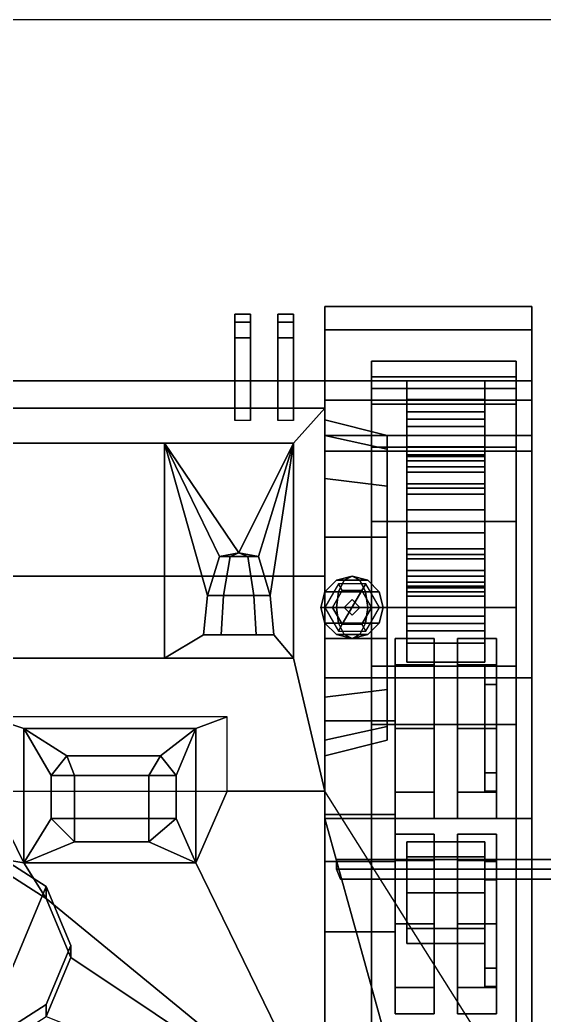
# Model space of a CAD drawing. Header units: millimetres. Extents: x -1.8 to 8.2, y -3.5 to 9.
# Drawn here: x 0.13 to 1.471, y 1.097 to 3.643 of the extents above; entities that cross this region are included whole.
import ezdxf

# ---------------------------------------------------------------- set-up
doc = ezdxf.new("R2010")
doc.units = ezdxf.units.MM
for name, color, linetype in [('drawing', 9, 'Continuous'), ('mudguards', 6, 'Continuous'), ('screens', 4, 'Continuous'), ('tracks', 3, 'Continuous'), ('turret', 2, 'Continuous'), ('wheels', 2, 'Continuous')]:
    doc.layers.add(name, color=color, linetype=linetype)
picture_1 = doc.add_image_def('image3.gif', size_in_pixel=(848, 1188))

msp = doc.modelspace()

# ---------------------------------------------------------------- linework, layer by layer
for points in [[(0.72, 2.89, 0.92), (0.72, 2.87, 0.87), (0.68, 2.87, 0.87), (0.68, 2.89, 0.92)], [(0.68, 2.89, 0.92), (0.68, 2.87, 0.94), (0.72, 2.87, 0.94), (0.72, 2.89, 0.92)], [(0.68, 2.87, 0.87), (0.68, 2.83, 0.85), (0.68, 2.87, 0.94), (0.68, 2.89, 0.92)], [(0.72, 2.87, 0.94), (0.72, 2.83, 0.85), (0.72, 2.87, 0.87), (0.72, 2.89, 0.92)], [(0.79, 2.87, 0.87), (0.79, 2.83, 0.85), (0.79, 2.87, 0.94), (0.79, 2.89, 0.92)], [(0.79, 2.89, 0.92), (0.79, 2.87, 0.94), (0.83, 2.87, 0.94), (0.83, 2.89, 0.92)], [(0.83, 2.89, 0.92), (0.83, 2.87, 0.87), (0.79, 2.87, 0.87), (0.79, 2.89, 0.92)], [(0.83, 2.87, 0.94), (0.83, 2.83, 0.85), (0.83, 2.87, 0.87), (0.83, 2.89, 0.92)], [(0.72, 2.87, 0.87), (0.72, 2.83, 0.85), (0.68, 2.83, 0.85), (0.68, 2.87, 0.87)], [(0.68, 2.83, 0.85), (0.68, 2.6181, 0.85), (0.68, 2.72, 0.96), (0.68, 2.87, 0.94)], [(0.68, 2.87, 0.94), (0.68, 2.72, 0.96), (0.72, 2.72, 0.96), (0.72, 2.87, 0.94)], [(0.72, 2.72, 0.96), (0.72, 2.6181, 0.85), (0.72, 2.83, 0.85), (0.72, 2.87, 0.94)], [(0.79, 2.83, 0.85), (0.79, 2.6181, 0.85), (0.79, 2.72, 0.96), (0.79, 2.87, 0.94)], [(0.79, 2.87, 0.94), (0.79, 2.72, 0.96), (0.83, 2.72, 0.96), (0.83, 2.87, 0.94)], [(0.83, 2.87, 0.87), (0.83, 2.83, 0.85), (0.79, 2.83, 0.85), (0.79, 2.87, 0.87)], [(0.83, 2.72, 0.96), (0.83, 2.6181, 0.85), (0.83, 2.83, 0.85), (0.83, 2.87, 0.94)], [(0.72, 2.83, 0.85), (0.72, 2.6181, 0.85), (0.68, 2.6181, 0.85), (0.68, 2.83, 0.85)], [(0.83, 2.83, 0.85), (0.83, 2.6181, 0.85), (0.79, 2.6181, 0.85), (0.79, 2.83, 0.85)], [(0.91, 2.72, 0.96), (0.91, 2.22, 0.42), (-0.91, 2.22, 0.42), (-0.91, 2.72, 0.96)], [(0.91, 2.65, 1.21), (0.91, 2.72, 0.96), (-0.91, 2.72, 0.96), (-0.91, 2.65, 1.21)], [(0.91, -2.1, 0.96), (0.91, -1.97, 0.42), (0.91, 2.22, 0.42), (0.91, 2.72, 0.96)], [(0.91, -2.43, 1.21), (0.91, -2.43, 0.96), (0.91, 2.72, 0.96), (0.91, 2.65, 1.21)], [(0.83, 2.56, 1.2183), (0.91, 2.65, 1.21), (-0.91, 2.65, 1.21), (-0.83, 2.56, 1.2183)], [(0.83, 2.01, 1.2688), (0.91, 1.67, 1.3), (0.91, 2.65, 1.21), (0.83, 2.56, 1.2183)], [(0.91, -0.99, 1.3), (0.91, -0.99, 1.21), (0.91, 2.65, 1.21), (0.91, 1.67, 1.3)], [(0.91, 2.62, 0.76), (0.91, 2.5798, 0.91), (1.07, 2.5452, 0.89), (1.07, 2.58, 0.76)], [(0.91, 2.5798, 0.61), (0.91, 2.62, 0.76), (1.07, 2.58, 0.76), (1.07, 2.5452, 0.63)], [(0.91, 2.47, 0.5002), (0.91, 2.6009, 0.8314), (0.91, 2.62, 0.76), (0.91, 2.5798, 0.61)], [(0.91, 2.32, 0.46), (0.91, 2.2666, 0.4703), (0.91, 2.6009, 0.8314), (0.91, 2.47, 0.5002)], [(0.91, 2.5798, 0.91), (0.91, 2.47, 1.0198), (1.07, 2.45, 0.9852), (1.07, 2.5452, 0.89)], [(0.91, 2.47, 0.5002), (0.91, 2.5798, 0.61), (1.07, 2.5452, 0.63), (1.07, 2.45, 0.5348)], [(1.07, 1.8, 0.81), (1.07, 2.58, 0.76), (1.07, 2.5452, 0.89), (1.07, 1.8348, 0.94)], [(1.07, 1.8348, 0.68), (1.07, 2.5452, 0.63), (1.07, 2.58, 0.76), (1.07, 1.8, 0.81)], [(-0.5, 2.56, 1.2183), (-0.5, 2.01, 1.2688), (0.5, 2.01, 1.2688), (0.5, 2.56, 1.2183)], [(0.5, 2.56, 1.2183), (0.5, 2.01, 1.2688), (0.5, 2.01, 1.29), (0.5, 2.56, 1.25)], [(0.83, 2.56, 1.25), (0.83, 2.56, 1.2183), (0.5, 2.56, 1.2183), (0.5, 2.56, 1.25)], [(0.5, 2.56, 1.25), (0.69, 2.28, 1.2704), (0.69, 2.28, 1.2704), (0.83, 2.56, 1.25)], [(0.5, 2.56, 1.25), (0.5, 2.01, 1.29), (0.6, 2.07, 1.2856), (0.61, 2.17, 1.2784)], [(0.5, 2.56, 1.25), (0.6405, 2.27, 1.2711), (0.6405, 2.27, 1.2711), (0.69, 2.28, 1.2704)], [(0.5, 2.56, 1.25), (0.61, 2.17, 1.2784), (0.61, 2.17, 1.2784), (0.6405, 2.27, 1.2711)], [(0.69, 2.28, 1.2704), (0.7405, 2.27, 1.2711), (0.83, 2.56, 1.25)], [(0.7405, 2.27, 1.2711), (0.77, 2.17, 1.2784), (0.83, 2.56, 1.25)], [(0.78, 2.07, 1.2856), (0.83, 2.01, 1.29), (0.83, 2.56, 1.25), (0.77, 2.17, 1.2784)], [(0.83, 2.01, 1.29), (0.83, 2.01, 1.2688), (0.83, 2.56, 1.2183), (0.83, 2.56, 1.25)], [(1.07, 1.8348, 0.94), (1.07, 2.5452, 0.89), (1.07, 2.45, 0.9852), (1.07, 1.93, 1.0352)], [(1.07, 1.93, 0.5848), (1.07, 2.45, 0.5348), (1.07, 2.5452, 0.63), (1.07, 1.8348, 0.68)], [(0.91, 2.47, 1.0198), (0.91, 2.32, 1.06), (1.07, 2.32, 1.02), (1.07, 2.45, 0.9852)], [(0.91, 2.32, 0.46), (0.91, 2.47, 0.5002), (1.07, 2.45, 0.5348), (1.07, 2.32, 0.5)], [(1.07, 1.93, 1.0352), (1.07, 2.45, 0.9852), (1.07, 2.32, 1.02), (1.07, 2.06, 1.07)], [(1.07, 2.06, 0.55), (1.07, 2.32, 0.5), (1.07, 2.45, 0.5348), (1.07, 1.93, 0.5848)], [(0.91, 2.32, 1.06), (0.91, 2.06, 1.11), (1.07, 2.06, 1.07), (1.07, 2.32, 1.02)], [(0.91, 2.06, 0.51), (0.91, 2.32, 0.46), (1.07, 2.32, 0.5), (1.07, 2.06, 0.55)], [(0.6405, 2.27, 1.2711), (0.61, 2.17, 1.2784), (0.651, 2.17, 1.3459), (0.668, 2.27, 1.3101)], [(0.69, 2.28, 1.2704), (0.6405, 2.27, 1.2711), (0.668, 2.27, 1.3101), (0.69, 2.28, 1.2704)], [(0.668, 2.27, 1.3101), (0.651, 2.17, 1.3459), (0.729, 2.17, 1.3459), (0.713, 2.27, 1.3101)], [(0.69, 2.28, 1.2704), (0.668, 2.27, 1.3101), (0.713, 2.27, 1.3101), (0.69, 2.28, 1.2704)], [(0.69, 2.28, 1.2704), (0.713, 2.27, 1.3101), (0.7405, 2.27, 1.2711), (0.69, 2.28, 1.2704)], [(0.713, 2.27, 1.3101), (0.729, 2.17, 1.3459), (0.77, 2.17, 1.2784), (0.7405, 2.27, 1.2711)], [(0.91, 2.22, 0.42), (0.91, -1.97, 0.42), (-0.91, -1.97, 0.42), (-0.91, 2.22, 0.42)], [(0.94, 2.2093, 1.51), (0.98, 2.22, 1.51), (0.98, 2.22, 1.51), (0.96, 2.2093, 1.4754)], [(0.96, 2.2093, 1.5446), (0.98, 2.22, 1.51), (0.98, 2.22, 1.51), (0.94, 2.2093, 1.51)], [(0.96, 2.2093, 1.4754), (0.98, 2.22, 1.51), (0.98, 2.22, 1.51), (1, 2.2093, 1.4754)], [(1, 2.2093, 1.5446), (0.98, 2.22, 1.51), (0.98, 2.22, 1.51), (0.96, 2.2093, 1.5446)], [(1, 2.2093, 1.4754), (0.98, 2.22, 1.51), (0.98, 2.22, 1.51), (1.02, 2.2093, 1.51)], [(1.02, 2.2093, 1.51), (0.98, 2.22, 1.51), (0.98, 2.22, 1.51), (1, 2.2093, 1.5446)], [(0.93, 2.14, 1.37), (0.955, 2.1833, 1.37), (0.945, 2.2006, 1.29), (0.91, 2.14, 1.29)], [(0.9107, 2.18, 1.51), (0.94, 2.2093, 1.51), (0.96, 2.2093, 1.4754), (0.9454, 2.18, 1.45)], [(0.9454, 2.18, 1.57), (0.96, 2.2093, 1.5446), (0.94, 2.2093, 1.51), (0.9107, 2.18, 1.51)], [(0.955, 2.1833, 1.37), (1.005, 2.1833, 1.37), (1.015, 2.2006, 1.29), (0.945, 2.2006, 1.29)], [(0.9454, 2.18, 1.45), (0.96, 2.2093, 1.4754), (1, 2.2093, 1.4754), (1.0146, 2.18, 1.45)], [(1.0146, 2.18, 1.57), (1, 2.2093, 1.5446), (0.96, 2.2093, 1.5446), (0.9454, 2.18, 1.57)], [(1.0146, 2.18, 1.45), (1, 2.2093, 1.4754), (1.02, 2.2093, 1.51), (1.0493, 2.18, 1.51)], [(1.0493, 2.18, 1.51), (1.02, 2.2093, 1.51), (1, 2.2093, 1.5446), (1.0146, 2.18, 1.57)], [(1.005, 2.1833, 1.37), (1.03, 2.14, 1.37), (1.05, 2.14, 1.29), (1.015, 2.2006, 1.29)], [(0.61, 2.17, 1.2784), (0.6, 2.07, 1.2856), (0.645, 2.07, 1.3636), (0.651, 2.17, 1.3459)], [(0.651, 2.17, 1.3459), (0.645, 2.07, 1.3636), (0.735, 2.07, 1.3636), (0.729, 2.17, 1.3459)], [(0.729, 2.17, 1.3459), (0.735, 2.07, 1.3636), (0.78, 2.07, 1.2856), (0.77, 2.17, 1.2784)], [(0.9, 2.14, 1.51), (0.9107, 2.18, 1.51), (0.9454, 2.18, 1.45), (0.94, 2.14, 1.4407)], [(0.94, 2.14, 1.5793), (0.9454, 2.18, 1.57), (0.9107, 2.18, 1.51), (0.9, 2.14, 1.51)], [(0.955, 2.0967, 1.37), (1.005, 2.1833, 1.37), (0.955, 2.1833, 1.37), (0.93, 2.14, 1.37)], [(0.94, 2.14, 1.4407), (0.9454, 2.18, 1.45), (1.0146, 2.18, 1.45), (1.02, 2.14, 1.4407)], [(1.02, 2.14, 1.5793), (1.0146, 2.18, 1.57), (0.9454, 2.18, 1.57), (0.94, 2.14, 1.5793)], [(1.005, 2.0967, 1.37), (1.03, 2.14, 1.37), (1.005, 2.1833, 1.37), (0.955, 2.0967, 1.37)], [(1.02, 2.14, 1.4407), (1.0146, 2.18, 1.45), (1.0493, 2.18, 1.51), (1.06, 2.14, 1.51)], [(1.06, 2.14, 1.51), (1.0493, 2.18, 1.51), (1.0146, 2.18, 1.57), (1.02, 2.14, 1.5793)], [(0.9107, 2.1, 1.51), (0.9, 2.14, 1.51), (0.94, 2.14, 1.4407), (0.9454, 2.1, 1.45)], [(0.9454, 2.1, 1.57), (0.94, 2.14, 1.5793), (0.9, 2.14, 1.51), (0.9107, 2.1, 1.51)], [(0.955, 2.0967, 1.37), (0.93, 2.14, 1.37), (0.91, 2.14, 1.29), (0.945, 2.0794, 1.29)], [(0.9454, 2.1, 1.45), (0.94, 2.14, 1.4407), (1.02, 2.14, 1.4407), (1.0146, 2.1, 1.45)], [(1.0146, 2.1, 1.57), (1.02, 2.14, 1.5793), (0.94, 2.14, 1.5793), (0.9454, 2.1, 1.57)], [(0.98, 2.16, 1.37), (0.96, 2.14, 1.37), (0.96, 2.14, 1.45), (0.98, 2.16, 1.45)], [(0.96, 2.14, 1.37), (0.98, 2.12, 1.37), (0.98, 2.12, 1.45), (0.96, 2.14, 1.45)], [(1, 2.14, 1.37), (0.98, 2.16, 1.37), (0.98, 2.16, 1.45), (1, 2.14, 1.45)], [(0.98, 2.12, 1.37), (1, 2.14, 1.37), (1, 2.14, 1.45), (0.98, 2.12, 1.45)], [(1.03, 2.14, 1.37), (1.005, 2.0967, 1.37), (1.015, 2.0794, 1.29), (1.05, 2.14, 1.29)], [(1.0146, 2.1, 1.45), (1.02, 2.14, 1.4407), (1.06, 2.14, 1.51), (1.0493, 2.1, 1.51)], [(1.0493, 2.1, 1.51), (1.06, 2.14, 1.51), (1.02, 2.14, 1.5793), (1.0146, 2.1, 1.57)], [(0.94, 2.0707, 1.51), (0.9107, 2.1, 1.51), (0.9454, 2.1, 1.45), (0.96, 2.0707, 1.4754)], [(0.96, 2.0707, 1.5446), (0.9454, 2.1, 1.57), (0.9107, 2.1, 1.51), (0.94, 2.0707, 1.51)], [(1.005, 2.0967, 1.37), (0.955, 2.0967, 1.37), (0.945, 2.0794, 1.29), (1.015, 2.0794, 1.29)], [(0.96, 2.0707, 1.4754), (0.9454, 2.1, 1.45), (1.0146, 2.1, 1.45), (1, 2.0707, 1.4754)], [(1, 2.0707, 1.5446), (1.0146, 2.1, 1.57), (0.9454, 2.1, 1.57), (0.96, 2.0707, 1.5446)], [(1, 2.0707, 1.4754), (1.0146, 2.1, 1.45), (1.0493, 2.1, 1.51), (1.02, 2.0707, 1.51)], [(1.02, 2.0707, 1.51), (1.0493, 2.1, 1.51), (1.0146, 2.1, 1.57), (1, 2.0707, 1.5446)], [(0.6, 2.07, 1.2856), (0.5, 2.01, 1.29), (0.83, 2.01, 1.29), (0.78, 2.07, 1.2856)], [(0.645, 2.07, 1.3636), (0.6, 2.07, 1.2856), (0.78, 2.07, 1.2856), (0.735, 2.07, 1.3636)], [(0.98, 2.06, 1.51), (0.94, 2.0707, 1.51), (0.96, 2.0707, 1.4754), (0.98, 2.06, 1.51)], [(0.98, 2.06, 1.51), (0.96, 2.0707, 1.5446), (0.94, 2.0707, 1.51), (0.98, 2.06, 1.51)], [(0.98, 2.06, 1.51), (0.96, 2.0707, 1.4754), (1, 2.0707, 1.4754), (0.98, 2.06, 1.51)], [(0.98, 2.06, 1.51), (1, 2.0707, 1.5446), (0.96, 2.0707, 1.5446), (0.98, 2.06, 1.51)], [(0.98, 2.06, 1.51), (1, 2.0707, 1.4754), (1.02, 2.0707, 1.51), (0.98, 2.06, 1.51)], [(0.98, 2.06, 1.51), (1.02, 2.0707, 1.51), (1, 2.0707, 1.5446), (0.98, 2.06, 1.51)], [(0.91, 2.06, 1.11), (0.91, 1.91, 1.0698), (1.07, 1.93, 1.0352), (1.07, 2.06, 1.07)], [(0.91, 1.91, 0.5502), (0.91, 2.06, 0.51), (1.07, 2.06, 0.55), (1.07, 1.93, 0.5848)], [(-0.83, 2.01, 1.2688), (-0.91, 1.67, 1.3), (0.91, 1.67, 1.3), (0.83, 2.01, 1.2688)], [(0.5, 2.01, 1.29), (0.5, 2.01, 1.2688), (0.83, 2.01, 1.2688), (0.83, 2.01, 1.29)], [(0.91, 1.91, 1.0698), (0.91, 1.8002, 0.96), (1.07, 1.8348, 0.94), (1.07, 1.93, 1.0352)], [(0.91, 1.8002, 0.66), (0.91, 1.91, 0.5502), (1.07, 1.93, 0.5848), (1.07, 1.8348, 0.68)], [(1.09, 1.61, 0.55), (1.09, 1.85, 0.28), (0.91, 1.85, 0.28), (0.91, 1.61, 0.55)], [(0.91, 1.85, 0.28), (0.91, 1.31, 0.28), (0.91, 1.4033, 0.42), (0.91, 1.7256, 0.42)], [(0.91, 1.31, 0.28), (0.91, 1.85, 0.28), (0.91, 1.85, 0.21), (0.91, 1.31, 0.21)], [(0.91, 1.31, 0.21), (0.91, 1.85, 0.21), (1.09, 1.85, 0.21), (1.09, 1.31, 0.21)], [(0.91, 1.85, 0.21), (0.91, 1.85, 0.28), (1.09, 1.85, 0.28), (1.09, 1.85, 0.21)], [(0.91, 1.8002, 0.96), (0.91, 1.76, 0.81), (1.07, 1.8, 0.81), (1.07, 1.8348, 0.94)], [(0.91, 1.76, 0.81), (0.91, 1.8002, 0.66), (1.07, 1.8348, 0.68), (1.07, 1.8, 0.81)], [(1.09, 1.49, 0.55), (1.09, 1.31, 0.28), (1.09, 1.85, 0.28), (1.09, 1.61, 0.55)], [(1.09, 1.85, 0.21), (1.09, 1.85, 0.28), (1.09, 1.31, 0.28), (1.09, 1.31, 0.21)], [(0.91, 1.61, 0.55), (0.91, 1.49, 0.55), (1.09, 1.49, 0.55), (1.09, 1.61, 0.55)], [(0.91, 1.49, 0.55), (0.91, 1.31, 0.28), (1.09, 1.31, 0.28), (1.09, 1.49, 0.55)], [(1.09, 1.31, 0.21), (1.09, 1.31, 0.28), (0.91, 1.31, 0.28), (0.91, 1.31, 0.21)]]:
    msp.add_3dface(points)
at = {"layer": 'mudguards'}
for points in [[(0.91, 2.91, 0.94), (0.91, 2.72, 1.2), (1.44, 2.72, 1.2), (1.44, 2.91, 0.94)], [(0.91, 2.85, 0.93), (0.91, 2.67, 1.18), (0.91, 2.72, 1.2), (0.91, 2.91, 0.94)], [(1.44, 2.91, 0.94), (1.44, 2.85, 0.93), (0.91, 2.85, 0.93), (0.91, 2.91, 0.94)], [(1.44, 2.72, 1.2), (1.44, 2.67, 1.18), (1.44, 2.85, 0.93), (1.44, 2.91, 0.94)], [(1.44, 2.85, 0.93), (1.44, 2.67, 1.18), (0.91, 2.67, 1.18), (0.91, 2.85, 0.93)], [(0.91, 2.67, 1.18), (0.91, 2.54, 1.22), (0.91, 2.58, 1.28), (0.91, 2.72, 1.2)], [(0.91, 2.72, 1.2), (0.91, 2.58, 1.28), (1.44, 2.58, 1.28), (1.44, 2.72, 1.2)], [(1.44, 2.58, 1.28), (1.44, 2.54, 1.22), (1.44, 2.67, 1.18), (1.44, 2.72, 1.2)], [(1.44, 2.67, 1.18), (1.44, 2.54, 1.22), (0.91, 2.54, 1.22), (0.91, 2.67, 1.18)], [(0.91, 2.58, 1.28), (0.91, 1.96, 1.3), (1.44, 1.96, 1.3), (1.44, 2.58, 1.28)], [(0.91, 2.54, 1.22), (0.91, 1.96, 1.25), (0.91, 1.96, 1.3), (0.91, 2.58, 1.28)], [(1.44, 1.96, 1.3), (1.44, 1.96, 1.25), (1.44, 2.54, 1.22), (1.44, 2.58, 1.28)], [(1.44, 2.54, 1.22), (1.44, 1.96, 1.25), (0.91, 1.96, 1.25), (0.91, 2.54, 1.22)], [(0.91, 1.96, 1.25), (0.91, 1.6, 1.25), (0.91, 1.6, 1.3), (0.91, 1.96, 1.3)], [(1.44, 1.96, 1.25), (1.44, 1.6, 1.25), (0.91, 1.6, 1.25), (0.91, 1.96, 1.25)], [(0.91, 1.96, 1.3), (0.91, 1.6, 1.3), (1.44, 1.6, 1.3), (1.44, 1.96, 1.3)], [(1.44, 1.6, 1.3), (1.44, 1.6, 1.25), (1.44, 1.96, 1.25), (1.44, 1.96, 1.3)], [(1.44, 1.6, 1.25), (1.44, 0.59, 1.25), (1.19, 0.59, 1.25), (0.91, 1.6, 1.25)], [(0.91, 1.6, 1.3), (1.19, 0.59, 1.3), (1.44, 0.59, 1.3), (1.44, 1.6, 1.3)], [(1.44, 0.59, 1.3), (1.44, 0.59, 1.25), (1.44, 1.6, 1.25), (1.44, 1.6, 1.3)]]:
    msp.add_3dface(points, dxfattribs=at)
at = {"layer": 'screens'}
for points in [[(0.94, 1.47, 1.585), (0.94, 1.495, 1.61), (1.56, 1.495, 1.61), (1.56, 1.47, 1.585)], [(0.94, 1.495, 1.61), (0.94, 1.47, 1.635), (1.56, 1.47, 1.635), (1.56, 1.495, 1.61)], [(0.95, 1.445, 1.61), (0.94, 1.47, 1.585), (1.56, 1.47, 1.585), (1.56, 1.445, 1.61)], [(0.94, 1.47, 1.635), (0.95, 1.445, 1.61), (1.56, 1.445, 1.61), (1.56, 1.47, 1.635)]]:
    msp.add_3dface(points, dxfattribs=at)
at = {"layer": 'tracks'}
for points in [[(1.03, 2.77, 0.63), (1.03, 2.77, 0.84), (1.4, 2.77, 0.84), (1.4, 2.77, 0.63)], [(1.03, 2.73, 0.63), (1.03, 2.73, 0.84), (1.03, 2.77, 0.84), (1.03, 2.77, 0.63)], [(1.03, 2.54, 0.43), (1.03, 2.73, 0.63), (1.03, 2.77, 0.63), (1.03, 2.58, 0.43)], [(1.03, 2.58, 0.43), (1.03, 2.77, 0.63), (1.4, 2.77, 0.63), (1.4, 2.58, 0.43)], [(1.03, 2.77, 0.84), (1.03, 2.7, 0.99), (1.4, 2.7, 0.99), (1.4, 2.77, 0.84)], [(1.03, 2.73, 0.84), (1.03, 2.66, 0.99), (1.03, 2.7, 0.99), (1.03, 2.77, 0.84)], [(1.4, 2.77, 0.84), (1.4, 2.73, 0.84), (1.4, 2.73, 0.63), (1.4, 2.77, 0.63)], [(1.4, 2.77, 0.63), (1.4, 2.73, 0.63), (1.4, 2.54, 0.43), (1.4, 2.58, 0.43)], [(1.4, 2.7, 0.99), (1.4, 2.66, 0.99), (1.4, 2.73, 0.84), (1.4, 2.77, 0.84)], [(1.4, 2.73, 0.63), (1.4, 2.73, 0.84), (1.03, 2.73, 0.84), (1.03, 2.73, 0.63)], [(1.4, 2.54, 0.43), (1.4, 2.73, 0.63), (1.03, 2.73, 0.63), (1.03, 2.54, 0.43)], [(1.4, 2.73, 0.84), (1.4, 2.66, 0.99), (1.03, 2.66, 0.99), (1.03, 2.73, 0.84)], [(1.03, 2.66, 0.99), (1.03, 2.54, 1.08), (1.03, 2.55, 1.12), (1.03, 2.7, 0.99)], [(1.03, 2.7, 0.99), (1.03, 2.55, 1.12), (1.4, 2.55, 1.12), (1.4, 2.7, 0.99)], [(1.4, 2.55, 1.12), (1.4, 2.54, 1.08), (1.4, 2.66, 0.99), (1.4, 2.7, 0.99)], [(1.4, 2.66, 0.99), (1.4, 2.54, 1.08), (1.03, 2.54, 1.08), (1.03, 2.66, 0.99)], [(1.03, 1.99, 0.13), (1.03, 2.54, 0.43), (1.03, 2.58, 0.43), (1.03, 1.99, 0.09)], [(1.03, 1.99, 0.09), (1.03, 2.58, 0.43), (1.4, 2.58, 0.43), (1.4, 1.99, 0.09)], [(1.4, 2.58, 0.43), (1.4, 2.54, 0.43), (1.4, 1.99, 0.13), (1.4, 1.99, 0.09)], [(1.03, 2.54, 1.08), (1.03, 2.36, 1.11), (1.03, 2.36, 1.15), (1.03, 2.55, 1.12)], [(1.03, 2.55, 1.12), (1.03, 2.36, 1.15), (1.4, 2.36, 1.15), (1.4, 2.55, 1.12)], [(1.4, 2.36, 1.15), (1.4, 2.36, 1.11), (1.4, 2.54, 1.08), (1.4, 2.55, 1.12)], [(1.4, 1.99, 0.13), (1.4, 2.54, 0.43), (1.03, 2.54, 0.43), (1.03, 1.99, 0.13)], [(1.4, 2.54, 1.08), (1.4, 2.36, 1.11), (1.03, 2.36, 1.11), (1.03, 2.54, 1.08)], [(1.03, 2.36, 1.11), (1.03, 2.14, 1.09), (1.03, 2.14, 1.13), (1.03, 2.36, 1.15)], [(1.4, 2.36, 1.11), (1.4, 2.14, 1.09), (1.03, 2.14, 1.09), (1.03, 2.36, 1.11)], [(1.03, 2.36, 1.15), (1.03, 2.14, 1.13), (1.4, 2.14, 1.13), (1.4, 2.36, 1.15)], [(1.4, 2.14, 1.13), (1.4, 2.14, 1.09), (1.4, 2.36, 1.11), (1.4, 2.36, 1.15)], [(1.4, 2.14, 1.09), (1.4, 1.84, 1.11), (1.03, 1.84, 1.11), (1.03, 2.14, 1.09)], [(1.03, 2.14, 1.09), (1.03, 1.84, 1.11), (1.03, 1.84, 1.15), (1.03, 2.14, 1.13)], [(1.03, 2.14, 1.13), (1.03, 1.84, 1.15), (1.4, 1.84, 1.15), (1.4, 2.14, 1.13)], [(1.4, 1.84, 1.15), (1.4, 1.84, 1.11), (1.4, 2.14, 1.09), (1.4, 2.14, 1.13)], [(1.03, 1.99, 0.09), (1.03, 1.84, 0.04), (1.03, 1.84, 0.08), (1.03, 1.99, 0.13)], [(1.4, 1.99, 0.09), (1.4, 1.84, 0.04), (1.03, 1.84, 0.04), (1.03, 1.99, 0.09)], [(1.03, 1.99, 0.13), (1.03, 1.84, 0.08), (1.4, 1.84, 0.08), (1.4, 1.99, 0.13)], [(1.4, 1.84, 0.08), (1.4, 1.84, 0.04), (1.4, 1.99, 0.09), (1.4, 1.99, 0.13)], [(1.03, 1.84, 0.04), (1.03, -1.76, 0.04), (1.03, -1.74, 0.08), (1.03, 1.84, 0.08)], [(1.03, 1.84, 0.08), (1.03, -1.74, 0.08), (1.4, -1.74, 0.08), (1.4, 1.84, 0.08)], [(1.4, 1.84, 0.04), (1.4, -1.76, 0.04), (1.03, -1.76, 0.04), (1.03, 1.84, 0.04)], [(1.4, 1.84, 1.11), (1.4, -1.09, 1.11), (1.03, -1.09, 1.11), (1.03, 1.84, 1.11)], [(1.03, 1.84, 1.11), (1.03, -1.09, 1.11), (1.03, -1.09, 1.15), (1.03, 1.84, 1.15)], [(1.03, 1.84, 1.15), (1.03, -1.09, 1.15), (1.4, -1.09, 1.15), (1.4, 1.84, 1.15)], [(1.4, -1.74, 0.08), (1.4, -1.76, 0.04), (1.4, 1.84, 0.04), (1.4, 1.84, 0.08)], [(1.4, -1.09, 1.15), (1.4, -1.09, 1.11), (1.4, 1.84, 1.11), (1.4, 1.84, 1.15)]]:
    msp.add_3dface(points, dxfattribs=at)
at = {"layer": 'turret'}
for points in [[(0.05, 1.86, 1.2826), (0.05, 1.67, 1.3), (0.14, 1.4863, 1.52), (0.14, 1.83, 1.52)], [(0.58, 1.83, 1.52), (0.66, 1.86, 1.2826), (0.05, 1.86, 1.2826), (0.14, 1.83, 1.52)], [(0.58, 1.4863, 1.52), (0.66, 1.67, 1.3), (0.66, 1.86, 1.2826), (0.58, 1.83, 1.52)], [(0.14, 1.83, 1.52), (0.25, 1.76, 1.52), (0.49, 1.76, 1.52), (0.58, 1.83, 1.52)], [(0.14, 1.83, 1.52), (0.14, 1.83, 1.52), (0.21, 1.71, 1.52), (0.25, 1.76, 1.52)], [(0.14, 1.83, 1.52), (0.14, 1.4863, 1.52), (0.21, 1.6, 1.52), (0.21, 1.71, 1.52)], [(0.49, 1.76, 1.52), (0.49, 1.76, 1.52), (0.53, 1.71, 1.52), (0.58, 1.83, 1.52)], [(0.53, 1.6, 1.52), (0.58, 1.4863, 1.52), (0.58, 1.83, 1.52), (0.53, 1.71, 1.52)], [(0.27, 1.71, 1.59), (0.25, 1.76, 1.52), (0.21, 1.71, 1.52), (0.27, 1.71, 1.59)], [(0.46, 1.71, 1.59), (0.49, 1.76, 1.52), (0.25, 1.76, 1.52), (0.27, 1.71, 1.59)], [(0.53, 1.71, 1.52), (0.49, 1.76, 1.52), (0.46, 1.71, 1.59), (0.53, 1.71, 1.52)], [(0.21, 1.71, 1.52), (0.21, 1.6, 1.52), (0.27, 1.6, 1.59), (0.27, 1.71, 1.59)], [(0.27, 1.71, 1.59), (0.27, 1.6, 1.59), (0.46, 1.6, 1.59), (0.46, 1.71, 1.59)], [(0.46, 1.6, 1.59), (0.53, 1.6, 1.52), (0.53, 1.71, 1.52), (0.46, 1.71, 1.59)], [(0.05, 1.67, 1.3), (0.025, 1.505, 1.4976), (0.14, 1.4863, 1.52)], [(0.91, 0.81, 2.33), (0.91, 1.67, 1.3), (0.66, 1.67, 1.3), (0.58, 1.4863, 1.52)], [(1.22, 0.5, 2.32), (1.44, 0.83, 1.3), (0.91, 1.67, 1.3), (0.91, 0.81, 2.33)], [(0.21, 1.6, 1.52), (0.21, 1.6, 1.52), (0.14, 1.4863, 1.52), (0.27, 1.54, 1.52)], [(0.27, 1.54, 1.52), (0.27, 1.6, 1.59), (0.21, 1.6, 1.52), (0.27, 1.54, 1.52)], [(0.27, 1.6, 1.59), (0.27, 1.54, 1.52), (0.46, 1.54, 1.52), (0.46, 1.6, 1.59)], [(0.46, 1.54, 1.52), (0.53, 1.6, 1.52), (0.46, 1.6, 1.59), (0.46, 1.54, 1.52)], [(0.53, 1.6, 1.52), (0.53, 1.6, 1.52), (0.46, 1.54, 1.52), (0.58, 1.4863, 1.52)], [(0.025, 1.014, 2.1481), (0.197, 1.4255, 1.6552), (0.025, 1.5358, 1.5232), (-0.21, 0.9736, 2.1964)], [(0.025, 1.5358, 1.5232), (0.197, 1.4255, 1.6552), (0.197, 1.3948, 1.6296), (0.025, 1.505, 1.4976)], [(0.27, 1.54, 1.52), (0.14, 1.4863, 1.52), (0.58, 1.4863, 1.52), (0.46, 1.54, 1.52)], [(0.14, 1.4863, 1.52), (0.025, 1.505, 1.4976), (0.197, 1.3948, 1.6296)], [(0.14, 1.4863, 1.52), (0.197, 1.3948, 1.6296), (0.91, 0.81, 2.33), (0.58, 1.4863, 1.52)], [(0.197, 1.1243, 2.016), (0.26, 1.2749, 1.8356), (0.197, 1.4255, 1.6552), (0.025, 1.014, 2.1481)], [(0.197, 1.4255, 1.6552), (0.26, 1.2749, 1.8356), (0.26, 1.2442, 1.81), (0.197, 1.3948, 1.6296)], [(0.197, 1.3948, 1.6296), (0.26, 1.2442, 1.81), (0.91, 0.81, 2.33)], [(0.26, 1.2749, 1.8356), (0.197, 1.1243, 2.016), (0.197, 1.0936, 1.9904), (0.26, 1.2442, 1.81)], [(0.26, 1.2442, 1.81), (0.197, 1.0936, 1.9904), (0.91, 0.81, 2.33)], [(0.197, 1.1243, 2.016), (0.025, 1.014, 2.1481), (0.025, 0.9833, 2.1224), (0.197, 1.0936, 1.9904)]]:
    msp.add_3dface(points, dxfattribs=at)
at = {"layer": 'wheels'}
for points in [[(1.12, 2.64, 0.76), (1.12, 2.6025, 0.9), (1.12, 2.6718, 0.94), (1.12, 2.72, 0.76)], [(1.12, 2.72, 0.76), (1.12, 2.6718, 0.94), (1.32, 2.6718, 0.94), (1.32, 2.72, 0.76)], [(1.12, 2.6025, 0.62), (1.12, 2.64, 0.76), (1.12, 2.72, 0.76), (1.12, 2.6718, 0.58)], [(1.12, 2.6718, 0.58), (1.12, 2.72, 0.76), (1.32, 2.72, 0.76), (1.32, 2.6718, 0.58)], [(1.32, 2.72, 0.76), (1.32, 2.6718, 0.94), (1.32, 2.6025, 0.9), (1.32, 2.64, 0.76)], [(1.32, 2.6718, 0.58), (1.32, 2.72, 0.76), (1.32, 2.64, 0.76), (1.32, 2.6025, 0.62)], [(1.12, 2.6025, 0.9), (1.12, 2.5, 1.0025), (1.12, 2.54, 1.0718), (1.12, 2.6718, 0.94)], [(1.12, 2.6718, 0.94), (1.12, 2.54, 1.0718), (1.32, 2.54, 1.0718), (1.32, 2.6718, 0.94)], [(1.12, 2.5, 0.5175), (1.12, 2.6025, 0.62), (1.12, 2.6718, 0.58), (1.12, 2.54, 0.4482)], [(1.12, 2.54, 0.4482), (1.12, 2.6718, 0.58), (1.32, 2.6718, 0.58), (1.32, 2.54, 0.4482)], [(1.32, 2.6718, 0.94), (1.32, 2.54, 1.0718), (1.32, 2.5, 1.0025), (1.32, 2.6025, 0.9)], [(1.32, 2.54, 0.4482), (1.32, 2.6718, 0.58), (1.32, 2.6025, 0.62), (1.32, 2.5, 0.5175)], [(1.12, 2.6212, 0.83), (1.12, 2.64, 0.76), (1.32, 2.64, 0.76), (1.32, 2.6212, 0.83)], [(1.12, 2.64, 0.76), (1.12, 2.6025, 0.62), (1.32, 2.6025, 0.62), (1.32, 2.64, 0.76)], [(1.12, 2.6212, 0.83), (1.12, 2.526, 0.775), (1.12, 2.4856, 0.8666), (1.12, 2.6025, 0.9)], [(1.32, 2.6212, 0.83), (1.32, 2.526, 0.775), (1.12, 2.526, 0.775), (1.12, 2.6212, 0.83)], [(1.12, 2.6025, 0.62), (1.12, 2.5151, 0.7045), (1.32, 2.5151, 0.7045), (1.32, 2.6025, 0.62)], [(1.12, 2.5512, 0.5688), (1.12, 2.456, 0.6238), (1.12, 2.5151, 0.7045), (1.12, 2.6025, 0.62)], [(1.12, 2.6025, 0.9), (1.12, 2.4856, 0.8666), (1.32, 2.4856, 0.8666), (1.32, 2.6025, 0.9)], [(1.12, 2.5, 1.0025), (1.12, 2.6025, 0.9), (1.32, 2.6025, 0.9), (1.32, 2.5, 1.0025)], [(1.32, 2.4856, 0.8666), (1.32, 2.526, 0.775), (1.32, 2.6212, 0.83), (1.32, 2.6025, 0.9)], [(1.32, 2.5151, 0.7045), (1.32, 2.456, 0.6238), (1.32, 2.5512, 0.5688), (1.32, 2.6025, 0.62)], [(1.12, 2.5512, 0.5688), (1.12, 2.5, 0.5175), (1.32, 2.5, 0.5175), (1.32, 2.5512, 0.5688)], [(1.32, 2.5512, 0.5688), (1.32, 2.456, 0.6238), (1.12, 2.456, 0.6238), (1.12, 2.5512, 0.5688)], [(1.12, 2.54, 1.0718), (1.12, 2.36, 1.12), (1.32, 2.36, 1.12), (1.32, 2.54, 1.0718)], [(1.12, 2.5, 1.0025), (1.12, 2.36, 1.04), (1.12, 2.36, 1.12), (1.12, 2.54, 1.0718)], [(1.12, 2.36, 0.48), (1.12, 2.5, 0.5175), (1.12, 2.54, 0.4482), (1.12, 2.36, 0.4)], [(1.12, 2.36, 0.4), (1.12, 2.54, 0.4482), (1.32, 2.54, 0.4482), (1.32, 2.36, 0.4)], [(1.12, 2.53, 0.76), (1.12, 2.526, 0.775), (1.32, 2.526, 0.775), (1.32, 2.53, 0.76)], [(1.12, 2.5151, 0.7045), (1.12, 2.53, 0.76), (1.32, 2.53, 0.76), (1.32, 2.5151, 0.7045)], [(1.32, 2.54, 1.0718), (1.32, 2.36, 1.12), (1.32, 2.36, 1.04), (1.32, 2.5, 1.0025)], [(1.32, 2.36, 0.4), (1.32, 2.54, 0.4482), (1.32, 2.5, 0.5175), (1.32, 2.36, 0.48)], [(1.32, 2.526, 0.775), (1.32, 2.2344, 0.6534), (1.32, 2.275, 0.6128), (1.32, 2.53, 0.76)], [(1.32, 2.53, 0.76), (1.32, 2.275, 0.6128), (1.32, 2.29, 0.6088), (1.32, 2.5151, 0.7045)], [(1.32, 2.4856, 0.8666), (1.32, 2.19, 0.76), (1.32, 2.194, 0.745), (1.32, 2.526, 0.775)], [(1.32, 2.4856, 0.8666), (1.32, 2.194, 0.745), (1.32, 2.2344, 0.6534), (1.32, 2.526, 0.775)], [(1.12, 2.43, 1.0212), (1.12, 2.5, 1.0025), (1.32, 2.5, 1.0025), (1.32, 2.43, 1.0212)], [(1.12, 2.5, 0.5175), (1.12, 2.36, 0.48), (1.32, 2.36, 0.48), (1.32, 2.5, 0.5175)], [(1.32, 2.5151, 0.7045), (1.32, 2.29, 0.6088), (1.32, 2.3895, 0.5979), (1.32, 2.456, 0.6238)], [(1.12, 2.4856, 0.8666), (1.12, 2.445, 0.9072), (1.32, 2.445, 0.9072), (1.32, 2.4856, 0.8666)], [(1.32, 2.445, 0.9072), (1.32, 2.2049, 0.8155), (1.32, 2.19, 0.76), (1.32, 2.4856, 0.8666)], [(1.12, 2.445, 0.6128), (1.12, 2.456, 0.6238), (1.32, 2.456, 0.6238), (1.32, 2.445, 0.6128)], [(1.12, 2.445, 0.9072), (1.12, 2.43, 0.9112), (1.32, 2.43, 0.9112), (1.32, 2.445, 0.9072)], [(1.12, 2.3895, 0.5979), (1.12, 2.445, 0.6128), (1.32, 2.445, 0.6128), (1.32, 2.3895, 0.5979)], [(1.32, 2.456, 0.6238), (1.32, 2.3895, 0.5979), (1.32, 2.445, 0.6128)], [(1.32, 2.43, 0.9112), (1.32, 2.264, 0.8962), (1.32, 2.2049, 0.8155), (1.32, 2.445, 0.9072)], [(1.32, 2.43, 1.0212), (1.32, 2.43, 0.9112), (1.12, 2.43, 0.9112), (1.12, 2.43, 1.0212)], [(1.12, 2.43, 1.0212), (1.12, 2.43, 0.9112), (1.12, 2.3305, 0.9221), (1.12, 2.36, 1.04)], [(1.32, 2.3305, 0.9221), (1.32, 2.43, 0.9112), (1.32, 2.43, 1.0212), (1.32, 2.36, 1.04)], [(1.32, 2.3305, 0.9221), (1.32, 2.275, 0.9072), (1.32, 2.264, 0.8962), (1.32, 2.43, 0.9112)], [(1.12, 2.36, 0.48), (1.12, 2.3895, 0.5979), (1.32, 2.3895, 0.5979), (1.32, 2.36, 0.48)], [(1.12, 2.29, 0.4988), (1.12, 2.29, 0.6088), (1.12, 2.3895, 0.5979), (1.12, 2.36, 0.48)], [(1.32, 2.3895, 0.5979), (1.32, 2.29, 0.6088), (1.32, 2.29, 0.4988), (1.32, 2.36, 0.48)], [(1.12, 2.22, 1.0025), (1.12, 2.36, 1.04), (1.32, 2.36, 1.04), (1.32, 2.22, 1.0025)], [(1.12, 2.36, 1.12), (1.12, 2.18, 1.0718), (1.32, 2.18, 1.0718), (1.32, 2.36, 1.12)], [(1.12, 2.36, 1.04), (1.12, 2.3305, 0.9221), (1.32, 2.3305, 0.9221), (1.32, 2.36, 1.04)], [(1.12, 2.36, 1.04), (1.12, 2.22, 1.0025), (1.12, 2.18, 1.0718), (1.12, 2.36, 1.12)], [(1.12, 2.22, 0.5175), (1.12, 2.36, 0.48), (1.12, 2.36, 0.4), (1.12, 2.18, 0.4482)], [(1.12, 2.18, 0.4482), (1.12, 2.36, 0.4), (1.32, 2.36, 0.4), (1.32, 2.18, 0.4482)], [(1.32, 2.36, 1.12), (1.32, 2.18, 1.0718), (1.32, 2.22, 1.0025), (1.32, 2.36, 1.04)], [(1.32, 2.18, 0.4482), (1.32, 2.36, 0.4), (1.32, 2.36, 0.48), (1.32, 2.22, 0.5175)], [(1.12, 2.3305, 0.9221), (1.12, 2.275, 0.9072), (1.32, 2.275, 0.9072), (1.32, 2.3305, 0.9221)], [(1.12, 2.29, 0.4988), (1.12, 2.22, 0.5175), (1.32, 2.22, 0.5175), (1.32, 2.29, 0.4988)], [(1.12, 2.275, 0.6128), (1.12, 2.29, 0.6088), (1.32, 2.29, 0.6088), (1.32, 2.275, 0.6128)], [(1.32, 2.29, 0.4988), (1.32, 2.29, 0.6088), (1.12, 2.29, 0.6088), (1.12, 2.29, 0.4988)], [(1.12, 2.275, 0.9072), (1.12, 2.264, 0.8962), (1.32, 2.264, 0.8962), (1.32, 2.275, 0.9072)], [(1.12, 2.2344, 0.6534), (1.12, 2.275, 0.6128), (1.32, 2.275, 0.6128), (1.32, 2.2344, 0.6534)], [(1.12, 2.1688, 0.9512), (1.12, 2.264, 0.8962), (1.12, 2.2049, 0.8155), (1.12, 2.1175, 0.9)], [(1.32, 2.1688, 0.9512), (1.32, 2.264, 0.8962), (1.12, 2.264, 0.8962), (1.12, 2.1688, 0.9512)], [(1.32, 2.2049, 0.8155), (1.32, 2.264, 0.8962), (1.32, 2.1688, 0.9512), (1.32, 2.1175, 0.9)], [(1.12, 2.0988, 0.69), (1.12, 2.194, 0.745), (1.12, 2.2344, 0.6534), (1.12, 2.1175, 0.62)], [(1.12, 2.1175, 0.62), (1.12, 2.2344, 0.6534), (1.32, 2.2344, 0.6534), (1.32, 2.1175, 0.62)], [(1.12, 2.22, 1.0025), (1.12, 2.1175, 0.9), (1.12, 2.0482, 0.94), (1.12, 2.18, 1.0718)], [(1.12, 2.1688, 0.9512), (1.12, 2.22, 1.0025), (1.32, 2.22, 1.0025), (1.32, 2.1688, 0.9512)], [(1.12, 2.1175, 0.62), (1.12, 2.22, 0.5175), (1.12, 2.18, 0.4482), (1.12, 2.0482, 0.58)], [(1.12, 2.22, 0.5175), (1.12, 2.1175, 0.62), (1.32, 2.1175, 0.62), (1.32, 2.22, 0.5175)], [(1.32, 2.2344, 0.6534), (1.32, 2.194, 0.745), (1.32, 2.0988, 0.69), (1.32, 2.1175, 0.62)], [(1.32, 2.18, 1.0718), (1.32, 2.0482, 0.94), (1.32, 2.1175, 0.9), (1.32, 2.22, 1.0025)], [(1.32, 2.0482, 0.58), (1.32, 2.18, 0.4482), (1.32, 2.22, 0.5175), (1.32, 2.1175, 0.62)], [(1.12, 2.2049, 0.8155), (1.12, 2.19, 0.76), (1.32, 2.19, 0.76), (1.32, 2.2049, 0.8155)], [(1.12, 2.1175, 0.9), (1.12, 2.2049, 0.8155), (1.32, 2.2049, 0.8155), (1.32, 2.1175, 0.9)], [(1.12, 2.19, 0.76), (1.12, 2.194, 0.745), (1.32, 2.194, 0.745), (1.32, 2.19, 0.76)], [(1.32, 2.0988, 0.69), (1.32, 2.194, 0.745), (1.12, 2.194, 0.745), (1.12, 2.0988, 0.69)], [(1.12, 2.18, 1.0718), (1.12, 2.0482, 0.94), (1.32, 2.0482, 0.94), (1.32, 2.18, 1.0718)], [(1.12, 2.0482, 0.58), (1.12, 2.18, 0.4482), (1.32, 2.18, 0.4482), (1.32, 2.0482, 0.58)], [(1.12, 2.1175, 0.9), (1.12, 2.08, 0.76), (1.12, 2, 0.76), (1.12, 2.0482, 0.94)], [(1.12, 2.08, 0.76), (1.12, 2.1175, 0.9), (1.32, 2.1175, 0.9), (1.32, 2.08, 0.76)], [(1.12, 2.08, 0.76), (1.12, 2.1175, 0.62), (1.12, 2.0482, 0.58), (1.12, 2, 0.76)], [(1.32, 2.0482, 0.94), (1.32, 2, 0.76), (1.32, 2.08, 0.76), (1.32, 2.1175, 0.9)], [(1.32, 2, 0.76), (1.32, 2.0482, 0.58), (1.32, 2.1175, 0.62), (1.32, 2.08, 0.76)], [(1.12, 2.0988, 0.69), (1.12, 2.08, 0.76), (1.32, 2.08, 0.76), (1.32, 2.0988, 0.69)], [(1.09, 2.06, 0.32), (1.09, 1.6674, 0.1574), (1.09, 1.6, 0.32), (1.09, 1.9926, 0.4826)], [(1.09, 2.06, 0.32), (1.09, 1.9926, 0.4826), (1.19, 1.9926, 0.4826), (1.19, 2.06, 0.32)], [(1.09, 1.9926, 0.1574), (1.09, 1.83, 0.09), (1.09, 1.6674, 0.1574), (1.09, 2.06, 0.32)], [(1.09, 1.9926, 0.1574), (1.09, 2.06, 0.32), (1.19, 2.06, 0.32), (1.19, 1.9926, 0.1574)], [(1.12, 2.0482, 0.94), (1.12, 2, 0.76), (1.32, 2, 0.76), (1.32, 2.0482, 0.94)], [(1.12, 2, 0.76), (1.12, 2.0482, 0.58), (1.32, 2.0482, 0.58), (1.32, 2, 0.76)], [(1.19, 1.6674, 0.4826), (1.19, 2.06, 0.32), (1.19, 1.9926, 0.4826), (1.19, 1.83, 0.55)], [(1.19, 1.6, 0.32), (1.19, 1.9926, 0.1574), (1.19, 2.06, 0.32), (1.19, 1.6674, 0.4826)], [(1.25, 2.06, 0.32), (1.25, 1.6674, 0.1574), (1.25, 1.6, 0.32), (1.25, 1.9926, 0.4826)], [(1.25, 2.06, 0.32), (1.25, 1.9926, 0.4826), (1.35, 1.9926, 0.4826), (1.35, 2.06, 0.32)], [(1.25, 1.9926, 0.1574), (1.25, 1.83, 0.09), (1.25, 1.6674, 0.1574), (1.25, 2.06, 0.32)], [(1.25, 1.9926, 0.1574), (1.25, 2.06, 0.32), (1.35, 2.06, 0.32), (1.35, 1.9926, 0.1574)], [(1.35, 2.06, 0.32), (1.35, 1.9926, 0.4826), (1.35, 1.9431, 0.4331), (1.35, 1.99, 0.32)], [(1.35, 1.9926, 0.1574), (1.35, 2.06, 0.32), (1.35, 1.99, 0.32), (1.35, 1.9431, 0.2069)], [(1.09, 1.9926, 0.4826), (1.09, 1.6, 0.32), (1.09, 1.6674, 0.4826), (1.09, 1.83, 0.55)], [(1.09, 1.83, 0.09), (1.09, 1.9926, 0.1574), (1.19, 1.9926, 0.1574), (1.19, 1.83, 0.09)], [(1.09, 1.9926, 0.4826), (1.09, 1.83, 0.55), (1.19, 1.83, 0.55), (1.19, 1.9926, 0.4826)], [(1.19, 1.6674, 0.1574), (1.19, 1.83, 0.09), (1.19, 1.9926, 0.1574), (1.19, 1.6, 0.32)], [(1.25, 1.9926, 0.4826), (1.25, 1.6, 0.32), (1.25, 1.6674, 0.4826), (1.25, 1.83, 0.55)], [(1.25, 1.83, 0.09), (1.25, 1.9926, 0.1574), (1.35, 1.9926, 0.1574), (1.35, 1.83, 0.09)], [(1.25, 1.9926, 0.4826), (1.25, 1.83, 0.55), (1.35, 1.83, 0.55), (1.35, 1.9926, 0.4826)], [(1.32, 1.67, 0.32), (1.32, 1.9431, 0.2069), (1.32, 1.99, 0.32), (1.32, 1.7169, 0.4331)], [(1.32, 1.7169, 0.4331), (1.32, 1.99, 0.32), (1.32, 1.9431, 0.4331), (1.32, 1.83, 0.48)], [(1.32, 1.9431, 0.4331), (1.32, 1.99, 0.32), (1.35, 1.99, 0.32), (1.35, 1.9431, 0.4331)], [(1.32, 1.99, 0.32), (1.32, 1.9431, 0.2069), (1.35, 1.9431, 0.2069), (1.35, 1.99, 0.32)], [(1.35, 1.83, 0.09), (1.35, 1.9926, 0.1574), (1.35, 1.9431, 0.2069), (1.35, 1.83, 0.16)], [(1.35, 1.9926, 0.4826), (1.35, 1.83, 0.55), (1.35, 1.83, 0.48), (1.35, 1.9431, 0.4331)], [(1.32, 1.7169, 0.2069), (1.32, 1.83, 0.16), (1.32, 1.9431, 0.2069), (1.32, 1.67, 0.32)], [(1.32, 1.9431, 0.2069), (1.32, 1.83, 0.16), (1.35, 1.83, 0.16), (1.35, 1.9431, 0.2069)], [(1.32, 1.83, 0.48), (1.32, 1.9431, 0.4331), (1.35, 1.9431, 0.4331), (1.35, 1.83, 0.48)], [(1.09, 1.6674, 0.1574), (1.09, 1.83, 0.09), (1.19, 1.83, 0.09), (1.19, 1.6674, 0.1574)], [(1.09, 1.83, 0.55), (1.09, 1.6674, 0.4826), (1.19, 1.6674, 0.4826), (1.19, 1.83, 0.55)], [(1.25, 1.6674, 0.1574), (1.25, 1.83, 0.09), (1.35, 1.83, 0.09), (1.35, 1.6674, 0.1574)], [(1.25, 1.83, 0.55), (1.25, 1.6674, 0.4826), (1.35, 1.6674, 0.4826), (1.35, 1.83, 0.55)], [(1.32, 1.83, 0.16), (1.32, 1.7169, 0.2069), (1.35, 1.7169, 0.2069), (1.35, 1.83, 0.16)], [(1.32, 1.7169, 0.4331), (1.32, 1.83, 0.48), (1.35, 1.83, 0.48), (1.35, 1.7169, 0.4331)], [(1.35, 1.6674, 0.1574), (1.35, 1.83, 0.09), (1.35, 1.83, 0.16), (1.35, 1.7169, 0.2069)], [(1.35, 1.83, 0.55), (1.35, 1.6674, 0.4826), (1.35, 1.7169, 0.4331), (1.35, 1.83, 0.48)], [(1.32, 1.67, 0.32), (1.32, 1.7169, 0.4331), (1.35, 1.7169, 0.4331), (1.35, 1.67, 0.32)], [(1.32, 1.7169, 0.2069), (1.32, 1.67, 0.32), (1.35, 1.67, 0.32), (1.35, 1.7169, 0.2069)], [(1.35, 1.6674, 0.4826), (1.35, 1.6, 0.32), (1.35, 1.67, 0.32), (1.35, 1.7169, 0.4331)], [(1.35, 1.6, 0.32), (1.35, 1.6674, 0.1574), (1.35, 1.7169, 0.2069), (1.35, 1.67, 0.32)], [(1.09, 1.6674, 0.4826), (1.09, 1.6, 0.32), (1.19, 1.6, 0.32), (1.19, 1.6674, 0.4826)], [(1.09, 1.6, 0.32), (1.09, 1.6674, 0.1574), (1.19, 1.6674, 0.1574), (1.19, 1.6, 0.32)], [(1.25, 1.6674, 0.4826), (1.25, 1.6, 0.32), (1.35, 1.6, 0.32), (1.35, 1.6674, 0.4826)], [(1.25, 1.6, 0.32), (1.25, 1.6674, 0.1574), (1.35, 1.6674, 0.1574), (1.35, 1.6, 0.32)], [(1.09, 1.56, 0.32), (1.09, 1.4926, 0.4826), (1.19, 1.4926, 0.4826), (1.19, 1.56, 0.32)], [(1.09, 1.56, 0.32), (1.09, 1.1674, 0.1574), (1.09, 1.1, 0.32), (1.09, 1.4926, 0.4826)], [(1.09, 1.4926, 0.1574), (1.09, 1.56, 0.32), (1.19, 1.56, 0.32), (1.19, 1.4926, 0.1574)], [(1.09, 1.4926, 0.1574), (1.09, 1.33, 0.09), (1.09, 1.1674, 0.1574), (1.09, 1.56, 0.32)], [(1.19, 1.1, 0.32), (1.19, 1.4926, 0.1574), (1.19, 1.56, 0.32), (1.19, 1.1674, 0.4826)], [(1.19, 1.1674, 0.4826), (1.19, 1.56, 0.32), (1.19, 1.4926, 0.4826), (1.19, 1.33, 0.55)], [(1.25, 1.56, 0.32), (1.25, 1.4926, 0.4826), (1.35, 1.4926, 0.4826), (1.35, 1.56, 0.32)], [(1.25, 1.56, 0.32), (1.25, 1.1674, 0.1574), (1.25, 1.1, 0.32), (1.25, 1.4926, 0.4826)], [(1.25, 1.4926, 0.1574), (1.25, 1.56, 0.32), (1.35, 1.56, 0.32), (1.35, 1.4926, 0.1574)], [(1.25, 1.4926, 0.1574), (1.25, 1.33, 0.09), (1.25, 1.1674, 0.1574), (1.25, 1.56, 0.32)], [(1.35, 1.56, 0.32), (1.35, 1.4926, 0.4826), (1.35, 1.4431, 0.4331), (1.35, 1.49, 0.32)], [(1.35, 1.4926, 0.1574), (1.35, 1.56, 0.32), (1.35, 1.49, 0.32), (1.35, 1.4431, 0.2069)], [(1.12, 1.54, 0.98), (1.12, 1.5019, 1.0719), (1.32, 1.5019, 1.0719), (1.32, 1.54, 0.98)], [(1.12, 1.5019, 0.8881), (1.12, 1.54, 0.98), (1.32, 1.54, 0.98), (1.32, 1.5019, 0.8881)], [(1.32, 1.3181, 0.8881), (1.32, 1.54, 0.98), (1.32, 1.5019, 1.0719), (1.32, 1.28, 0.98)], [(1.32, 1.41, 0.85), (1.32, 1.5019, 0.8881), (1.32, 1.54, 0.98), (1.32, 1.3181, 0.8881)], [(1.09, 1.4926, 0.4826), (1.09, 1.1, 0.32), (1.09, 1.1674, 0.4826), (1.09, 1.33, 0.55)], [(1.09, 1.33, 0.09), (1.09, 1.4926, 0.1574), (1.19, 1.4926, 0.1574), (1.19, 1.33, 0.09)], [(1.09, 1.4926, 0.4826), (1.09, 1.33, 0.55), (1.19, 1.33, 0.55), (1.19, 1.4926, 0.4826)], [(1.12, 1.5019, 1.0719), (1.12, 1.41, 1.11), (1.32, 1.41, 1.11), (1.32, 1.5019, 1.0719)], [(1.12, 1.41, 0.85), (1.12, 1.5019, 0.8881), (1.32, 1.5019, 0.8881), (1.32, 1.41, 0.85)], [(1.19, 1.1674, 0.1574), (1.19, 1.33, 0.09), (1.19, 1.4926, 0.1574), (1.19, 1.1, 0.32)], [(1.25, 1.4926, 0.4826), (1.25, 1.1, 0.32), (1.25, 1.1674, 0.4826), (1.25, 1.33, 0.55)], [(1.25, 1.33, 0.09), (1.25, 1.4926, 0.1574), (1.35, 1.4926, 0.1574), (1.35, 1.33, 0.09)], [(1.25, 1.4926, 0.4826), (1.25, 1.33, 0.55), (1.35, 1.33, 0.55), (1.35, 1.4926, 0.4826)], [(1.32, 1.28, 0.98), (1.32, 1.5019, 1.0719), (1.32, 1.41, 1.11), (1.32, 1.3181, 1.0719)], [(1.32, 1.4431, 0.4331), (1.32, 1.49, 0.32), (1.35, 1.49, 0.32), (1.35, 1.4431, 0.4331)], [(1.32, 1.2169, 0.4331), (1.32, 1.49, 0.32), (1.32, 1.4431, 0.4331), (1.32, 1.33, 0.48)], [(1.32, 1.17, 0.32), (1.32, 1.4431, 0.2069), (1.32, 1.49, 0.32), (1.32, 1.2169, 0.4331)], [(1.32, 1.49, 0.32), (1.32, 1.4431, 0.2069), (1.35, 1.4431, 0.2069), (1.35, 1.49, 0.32)], [(1.35, 1.33, 0.09), (1.35, 1.4926, 0.1574), (1.35, 1.4431, 0.2069), (1.35, 1.33, 0.16)], [(1.35, 1.4926, 0.4826), (1.35, 1.33, 0.55), (1.35, 1.33, 0.48), (1.35, 1.4431, 0.4331)], [(1.32, 1.4431, 0.2069), (1.32, 1.33, 0.16), (1.35, 1.33, 0.16), (1.35, 1.4431, 0.2069)], [(1.32, 1.2169, 0.2069), (1.32, 1.33, 0.16), (1.32, 1.4431, 0.2069), (1.32, 1.17, 0.32)], [(1.32, 1.33, 0.48), (1.32, 1.4431, 0.4331), (1.35, 1.4431, 0.4331), (1.35, 1.33, 0.48)], [(1.12, 1.41, 1.11), (1.12, 1.3181, 1.0719), (1.32, 1.3181, 1.0719), (1.32, 1.41, 1.11)], [(1.12, 1.3181, 0.8881), (1.12, 1.41, 0.85), (1.32, 1.41, 0.85), (1.32, 1.3181, 0.8881)], [(1.09, 1.1674, 0.1574), (1.09, 1.33, 0.09), (1.19, 1.33, 0.09), (1.19, 1.1674, 0.1574)], [(1.09, 1.33, 0.55), (1.09, 1.1674, 0.4826), (1.19, 1.1674, 0.4826), (1.19, 1.33, 0.55)], [(1.25, 1.1674, 0.1574), (1.25, 1.33, 0.09), (1.35, 1.33, 0.09), (1.35, 1.1674, 0.1574)], [(1.25, 1.33, 0.55), (1.25, 1.1674, 0.4826), (1.35, 1.1674, 0.4826), (1.35, 1.33, 0.55)], [(1.32, 1.33, 0.16), (1.32, 1.2169, 0.2069), (1.35, 1.2169, 0.2069), (1.35, 1.33, 0.16)], [(1.32, 1.2169, 0.4331), (1.32, 1.33, 0.48), (1.35, 1.33, 0.48), (1.35, 1.2169, 0.4331)], [(1.35, 1.1674, 0.1574), (1.35, 1.33, 0.09), (1.35, 1.33, 0.16), (1.35, 1.2169, 0.2069)], [(1.35, 1.33, 0.55), (1.35, 1.1674, 0.4826), (1.35, 1.2169, 0.4331), (1.35, 1.33, 0.48)], [(1.12, 1.3181, 1.0719), (1.12, 1.28, 0.98), (1.32, 1.28, 0.98), (1.32, 1.3181, 1.0719)], [(1.12, 1.28, 0.98), (1.12, 1.3181, 0.8881), (1.32, 1.3181, 0.8881), (1.32, 1.28, 0.98)], [(1.32, 1.17, 0.32), (1.32, 1.2169, 0.4331), (1.35, 1.2169, 0.4331), (1.35, 1.17, 0.32)], [(1.32, 1.2169, 0.2069), (1.32, 1.17, 0.32), (1.35, 1.17, 0.32), (1.35, 1.2169, 0.2069)], [(1.35, 1.1674, 0.4826), (1.35, 1.1, 0.32), (1.35, 1.17, 0.32), (1.35, 1.2169, 0.4331)], [(1.35, 1.1, 0.32), (1.35, 1.1674, 0.1574), (1.35, 1.2169, 0.2069), (1.35, 1.17, 0.32)], [(1.09, 1.1674, 0.4826), (1.09, 1.1, 0.32), (1.19, 1.1, 0.32), (1.19, 1.1674, 0.4826)], [(1.09, 1.1, 0.32), (1.09, 1.1674, 0.1574), (1.19, 1.1674, 0.1574), (1.19, 1.1, 0.32)], [(1.25, 1.1674, 0.4826), (1.25, 1.1, 0.32), (1.35, 1.1, 0.32), (1.35, 1.1674, 0.4826)], [(1.25, 1.1, 0.32), (1.25, 1.1674, 0.1574), (1.35, 1.1674, 0.1574), (1.35, 1.1, 0.32)]]:
    msp.add_3dface(points, dxfattribs=at)

# ---------------------------------------------------------------- pictures from other files: only their frames are drawn
at = {"layer": 'drawing'}
image = msp.add_image(picture_1, insert=(8.176, 3.6432, -8.22), size_in_units=(7.145, 10.0097), rotation=-90, dxfattribs=dict(at, fade=38))
image.dxf.v_pixel = (-0.0084257, -5e-19)
image.dxf.flags = 15

doc.saveas('drawing.dxf')
